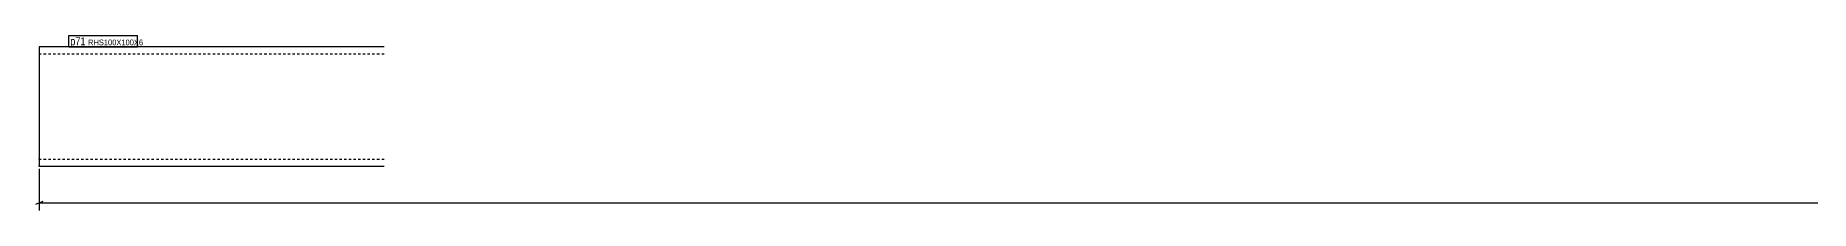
# Model space of a CAD drawing. Header units: millimetres. Extents: x 6 to 11638, y 4 to 152.
# Drawn here: x 6 to 1488, y 6 to 152 of the extents above; entities that cross this region are included whole.
import ezdxf

# ---------------------------------------------------------------- set-up
doc = ezdxf.new("R2010")
doc.units = ezdxf.units.MM
doc.linetypes.add('DXK_LINE_DOT2', pattern=[3.9198, 1.9599, -1.9599])
for name, color, linetype in [('MÅLSÆTNING', 7, 'Continuous'), ('STÅL', 7, 'Continuous'), ('TEKST', 7, 'Continuous')]:
    doc.layers.add(name, color=color, linetype=linetype)
doc.styles.add('Arial Narrow', font='ARIALN.TTF', dxfattribs={"height": 0.2})

msp = doc.modelspace()

# ---------------------------------------------------------------- linework, layer by layer
at = {"layer": 'MÅLSÆTNING', "color": 7, "linetype": 'Continuous'}
for p, q in [((9, 40.8), (9, 6)), ((12, 13.6), (6, 11.2)), ((9, 12.4), (2966.9, 12.4))]:
    msp.add_line(p, q, dxfattribs=at)
at = {"layer": 'STÅL', "color": 2, "linetype": 'Continuous'}
for p, q in [((297, 142.8), (9, 142.8)), ((9, 142.8), (9, 43.7)), ((9, 42.8), (9, 43.7)), ((297, 42.8), (9, 42.8))]:
    msp.add_line(p, q, dxfattribs=at)
at = {"layer": 'STÅL', "color": 7, "linetype": 'DXK_LINE_DOT2'}
for p, q in [((297, 136.8), (9, 136.8)), ((9, 48.8), (9, 49.3)), ((297, 48.8), (9, 48.8))]:
    msp.add_line(p, q, dxfattribs=at)

# ---------------------------------------------------------------- next in the draw order: wipeouts: each hides what was drawn before it
at = {"color": 0}
msp.add_wipeout([(47.8, 144.2), (47.8, 151.2), (35, 151.2), (35, 144.2)], dxfattribs=at).dxf.layer = 'TEKST'

# ---------------------------------------------------------------- next in the draw order: wipeouts: each hides what was drawn before it
msp.add_wipeout([(47.8, 144.2), (47.8, 151.2), (35, 151.2), (35, 144.2)], dxfattribs=at).dxf.layer = 'TEKST'

# ---------------------------------------------------------------- next in the draw order: linework, layer by layer
at = {"layer": 'TEKST', "color": 7, "linetype": 'Continuous'}
msp.add_line((33.8, 143), (33.8, 152.4), dxfattribs=at)

# ---------------------------------------------------------------- next in the draw order: wipeouts: each hides what was drawn before it
at = {"color": 0}
msp.add_wipeout([(90.1, 144.2), (90.1, 149.2), (49.9, 149.2), (49.9, 144.2)], dxfattribs=at).dxf.layer = 'TEKST'

# ---------------------------------------------------------------- next in the draw order: wipeouts: each hides what was drawn before it
msp.add_wipeout([(90.1, 144.2), (90.1, 149.2), (49.9, 149.2), (49.9, 144.2)], dxfattribs=at).dxf.layer = 'TEKST'

# ---------------------------------------------------------------- next in the draw order: linework, layer by layer
at = {"layer": 'TEKST', "color": 7, "linetype": 'Continuous'}
for p, q in [((33.8, 152.4), (91.3, 152.4)), ((91.3, 143), (91.3, 152.4)), ((33.8, 143), (91.3, 143))]:
    msp.add_line(p, q, dxfattribs=at)

# ---------------------------------------------------------------- next in the draw order: texts
at = {"layer": 'TEKST', "color": 3, "style": 'Arial Narrow'}
for s, height, p in [('p71', 6.68, (35, 144.2)), ('RHS100X100X6', 4.772, (49.9, 144.2))]:
    msp.add_text(s, height=height, dxfattribs=at).set_placement(p)

doc.saveas('drawing.dxf')
